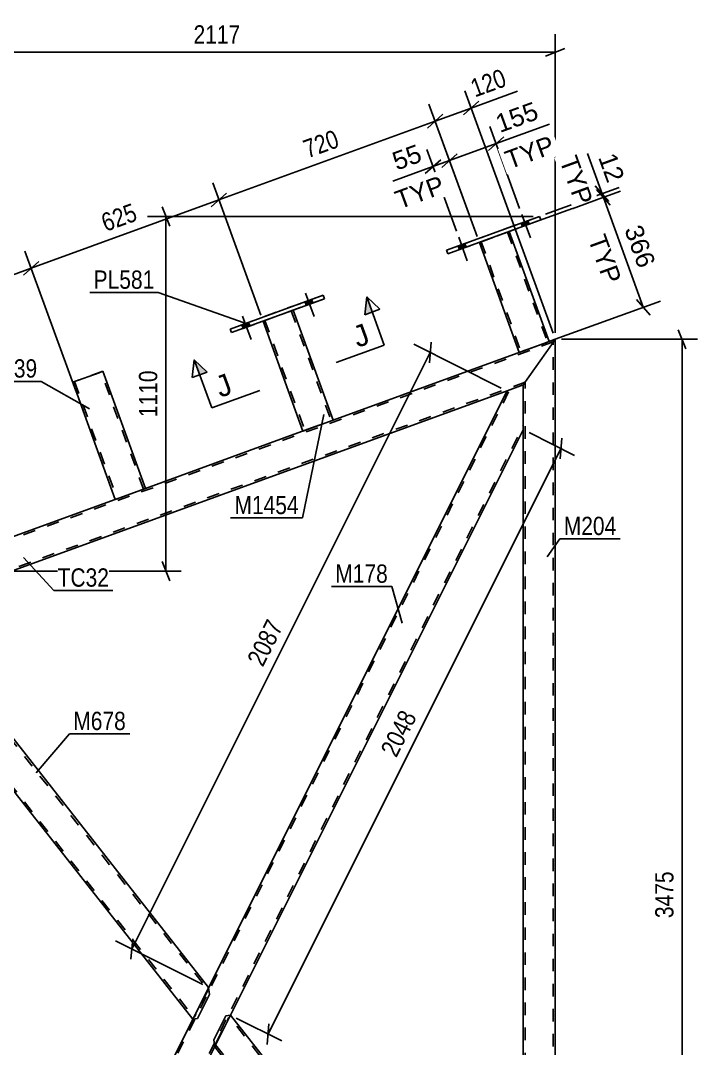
# Model space of a CAD drawing. Header units: millimetres. Extents: x -136 to 1053, y -541 to 300.
# Drawn here: x 845.7 to 951.6, y -170.1 to -9.3 of the extents above; entities that cross this region are included whole.
import ezdxf

# ---------------------------------------------------------------- set-up
doc = ezdxf.new("R2010")
doc.units = ezdxf.units.MM
doc.linetypes.add('DXK_LINE_DOT2', pattern=[3.9198, 1.9599, -1.9599])
doc.styles.add('Arial', font='arial.ttf', dxfattribs={"height": 0.2})
doc.styles.add('Arial Narrow', font='ARIALN.TTF', dxfattribs={"height": 0.2})

# ---------------------------------------------------------------- blocks, each defined once
blk = doc.blocks.new('Part-335479020-2932 - 2856')
at = {"color": 2, "linetype": 'Continuous'}
for p, q in [((875.93, -168.71), (877.81, -164.96)), ((924.32, -223.11), (878.52, -164.88)), ((922.09, -228.36), (876.05, -169.83)), ((924.92, -224.85), (924.32, -223.11)), ((924.92, -227.33), (924.92, -224.85)), ((924.53, -227.47), (924.92, -227.33))]:
    blk.add_line(p, q, dxfattribs=at)
at = {"color": 7, "linetype": 'DXK_LINE_DOT2'}
for p, q in [((876.28, -169.15), (878.16, -165.4)), ((878.52, -164.88), (877.81, -164.96)), ((878.16, -165.4), (878.23, -165.3)), ((878.28, -165.25), (878.23, -165.3)), ((878.3, -165.23), (878.28, -165.25)), ((878.28, -165.25), (878.3, -165.23)), ((878.3, -165.23), (878.34, -165.18)), ((878.34, -165.18), (878.37, -165.18)), ((878.34, -165.18), (878.37, -165.18)), ((878.37, -165.18), (878.52, -164.88)), ((924.32, -223.6), (878.37, -165.18)), ((875.93, -168.71), (876.05, -169.83)), ((876.05, -169.83), (876.19, -169.53)), ((876.19, -169.49), (876.21, -169.41)), ((876.19, -169.49), (876.19, -169.53)), ((876.19, -169.53), (876.19, -169.49)), ((876.19, -169.53), (922.39, -228.25)), ((876.21, -169.41), (876.22, -169.38)), ((876.21, -169.41), (876.22, -169.38)), ((876.22, -169.38), (876.23, -169.28)), ((876.23, -169.28), (876.28, -169.15)), ((924.32, -223.6), (924.32, -223.11)), ((924.35, -223.66), (924.32, -223.6)), ((924.37, -223.79), (924.35, -223.66)), ((924.37, -223.84), (924.37, -223.79)), ((924.37, -223.84), (924.37, -223.79)), ((924.4, -224), (924.37, -223.84)), ((924.42, -224.2), (924.4, -224)), ((924.42, -227.35), (924.42, -224.2)), ((924.12, -227.62), (922.09, -228.36)), ((923.99, -226.87), (923.69, -227.14)), ((924.12, -227.62), (923.69, -227.14)), ((924.53, -227.47), (923.99, -226.87))]:
    blk.add_line(p, q, dxfattribs=at)
blk = doc.blocks.new('Part-335479020-2937 - 2856')
at = {"color": 2, "linetype": 'Continuous'}
for p, q in [((827.89, -254.93), (921.78, -67.22)), ((921.78, -67.22), (924.32, -66.3)), ((924.32, -66.3), (924.32, -73.31)), ((830, -261.88), (924.32, -73.31))]:
    blk.add_line(p, q, dxfattribs=at)
at = {"color": 7, "linetype": 'DXK_LINE_DOT2'}
for p, q in [((828.22, -254.93), (922.19, -67.07)), ((829.59, -262.03), (924.32, -72.64))]:
    blk.add_line(p, q, dxfattribs=at)
blk = doc.blocks.new('Part-335479020-2952 - 2856')
at = {"color": 2, "linetype": 'Continuous'}
for p, q in [((929.32, -59.16), (928.72, -60.01)), ((929.32, -232.82), (929.32, -59.16)), ((928.72, -60.01), (924.32, -66.3)), ((924.32, -223.11), (924.32, -73.31))]:
    blk.add_line(p, q, dxfattribs=at)
at = {"color": 7, "linetype": 'DXK_LINE_DOT2'}
for p, q in [((929.32, -59.16), (929.15, -59.41)), ((929.02, -232.49), (929.02, -59.58)), ((924.62, -227.58), (924.62, -65.87)), ((924.32, -66.3), (924.32, -73.31))]:
    blk.add_line(p, q, dxfattribs=at)
blk = doc.blocks.new('Part-335479020-9820 - 2856')
at = {"color": 7, "linetype": 'DXK_LINE_DOT2'}
for p, q in [((917.45, -44), (922.14, -42.3)), ((922.14, -42.3), (917.45, -44)), ((921.86, -42.4), (921.86, -42.4)), ((921.86, -42.4), (928.11, -59.6)), ((922.14, -42.3), (922.14, -42.3)), ((917.45, -44), (917.45, -44)), ((917.45, -44), (917.45, -44.01)), ((917.45, -44), (917.45, -44.01)), ((917.73, -43.9), (917.73, -43.9)), ((917.73, -43.9), (923.97, -61.1)), ((928.39, -59.5), (923.69, -61.2)), ((923.97, -61.1), (924, -61.09)), ((928.04, -59.62), (927.83, -59.7)), ((923.69, -61.2), (923.69, -61.2))]:
    blk.add_line(p, q, dxfattribs=at)
at = {"color": 2, "linetype": 'Continuous'}
for p, q in [((922.14, -42.3), (928.39, -59.5)), ((917.45, -44.01), (923.69, -61.2)), ((924.26, -61), (923.69, -61.2)), ((927.83, -59.7), (924.26, -61)), ((928.23, -59.56), (927.83, -59.7)), ((928.35, -59.51), (928.23, -59.56)), ((928.39, -59.5), (928.35, -59.51))]:
    blk.add_line(p, q, dxfattribs=at)
blk = doc.blocks.new('Part-335479020-2967 - 2856')
at = {"color": 2, "linetype": 'Continuous'}
for p, q in [((929.32, -59.16), (928.39, -59.5)), ((929.15, -59.41), (928.72, -60.01)), ((929.32, -59.16), (929.15, -59.41)), ((926.23, -60.28), (894.56, -71.81)), ((928.72, -60.01), (924.32, -66.3)), ((921.78, -67.22), (829.32, -100.87)), ((892.35, -72.61), (865.2, -82.5)), ((861.06, -84), (828.87, -95.72))]:
    blk.add_line(p, q, dxfattribs=at)
at = {"color": 7, "linetype": 'DXK_LINE_DOT2'}
for p, q in [((929.15, -59.41), (929.32, -59.16)), ((929.02, -59.58), (828.85, -96.04)), ((928.39, -59.5), (926.23, -60.28)), ((924.62, -65.87), (829.32, -100.55)), ((924.32, -66.3), (921.78, -67.22)), ((894.56, -71.81), (892.35, -72.61)), ((865.2, -82.5), (861.06, -84)), ((828.87, -95.72), (828.51, -95.85)), ((828.59, -95.87), (828.51, -95.85)), ((828.59, -95.87), (828.72, -95.96)), ((828.72, -95.96), (828.97, -96.12)), ((828.97, -96.12), (828.94, -96.1)), ((829.08, -96.28), (828.97, -96.12)), ((829.23, -96.51), (829.08, -96.28)), ((829.08, -96.28), (829.23, -96.51)), ((829.23, -96.51), (829.08, -96.28)), ((829.08, -96.28), (829.23, -96.51)), ((829.32, -96.97), (829.23, -96.51)), ((829.23, -96.51), (829.32, -96.97)), ((829.32, -96.97), (829.23, -96.51)), ((829.23, -96.51), (829.32, -96.97)), ((829.32, -96.97), (829.32, -100.87))]:
    blk.add_line(p, q, dxfattribs=at)
blk = doc.blocks.new('Part-335479020-3032 - 2856')
at = {"color": 2, "linetype": 'Continuous'}
for p, q in [((829.32, -102.35), (875.1, -160.54)), ((829.32, -109.83), (829.32, -109.23)), ((829.32, -110.43), (829.32, -109.83)), ((872.63, -165.48), (829.32, -110.43)), ((873.34, -165.41), (875.21, -161.65))]:
    blk.add_line(p, q, dxfattribs=at)
at = {"color": 7, "linetype": 'DXK_LINE_DOT2'}
for p, q in [((829.32, -109.23), (829.32, -102.35)), ((829.32, -102.83), (874.95, -160.84)), ((829.32, -109.83), (829.32, -109.46)), ((829.32, -109.95), (872.78, -165.19)), ((874.95, -160.84), (875.1, -160.54)), ((875.1, -160.54), (875.21, -161.65)), ((874.87, -161.21), (872.99, -164.97)), ((874.91, -161.09), (874.87, -161.21)), ((874.91, -161.09), (874.93, -160.99)), ((874.93, -160.99), (874.94, -160.96)), ((874.93, -160.99), (874.94, -160.96)), ((874.96, -160.88), (874.94, -160.96)), ((874.95, -160.84), (874.96, -160.88)), ((874.95, -160.84), (874.96, -160.88)), ((872.63, -165.48), (872.78, -165.19)), ((873.34, -165.41), (872.63, -165.48)), ((872.78, -165.19), (872.8, -165.18)), ((872.8, -165.18), (872.78, -165.19)), ((872.8, -165.18), (872.85, -165.14)), ((872.85, -165.14), (872.86, -165.11)), ((872.85, -165.14), (872.86, -165.11)), ((872.86, -165.11), (872.92, -165.07)), ((872.99, -164.97), (872.92, -165.07))]:
    blk.add_line(p, q, dxfattribs=at)
blk = doc.blocks.new('Part-335479020-9817 - 2856')
at = {"color": 2, "linetype": 'Continuous'}
for p, q in [((878.48, -57.55), (893.04, -52.25)), ((893.25, -52.81), (878.68, -58.11)), ((893.04, -52.25), (893.04, -52.25)), ((893.04, -52.25), (893.25, -52.81)), ((878.48, -57.55), (878.48, -57.55)), ((878.48, -57.55), (878.68, -58.11))]:
    blk.add_line(p, q, dxfattribs=at)
at = {"color": 7, "linetype": 'DXK_LINE_DOT2'}
for p, q in [((893.04, -52.25), (878.48, -57.55)), ((893.25, -52.81), (878.68, -58.11))]:
    blk.add_line(p, q, dxfattribs=at)
blk = doc.blocks.new('Part-335479020-9824 - 2856')
at = {"color": 7, "linetype": 'DXK_LINE_DOT2'}
for p, q in [((858.54, -64.17), (853.84, -65.88)), ((858.08, -64.34), (858.18, -64.3)), ((858.18, -64.3), (858.19, -64.3)), ((858.19, -64.3), (858.24, -64.28)), ((858.26, -64.27), (858.24, -64.28)), ((858.26, -64.27), (858.26, -64.27)), ((864.92, -82.6), (858.26, -64.27)), ((854.12, -65.78), (854.12, -65.78)), ((854.12, -65.78), (860.78, -84.1)), ((865.2, -82.5), (860.5, -84.2)), ((864.85, -82.62), (864.63, -82.7)), ((860.78, -84.1), (860.8, -84.09))]:
    blk.add_line(p, q, dxfattribs=at)
at = {"color": 2, "linetype": 'Continuous'}
for p, q in [((857.98, -64.38), (858.54, -64.17)), ((858.54, -64.17), (858.54, -64.17)), ((858.54, -64.17), (865.2, -82.5)), ((857.98, -64.38), (853.84, -65.88)), ((853.84, -65.88), (853.84, -65.88)), ((853.84, -65.88), (860.5, -84.2)), ((861.06, -84), (864.63, -82.7)), ((865.03, -82.56), (864.63, -82.7)), ((865.15, -82.51), (865.03, -82.56)), ((865.2, -82.5), (865.15, -82.51)), ((861.06, -84), (860.5, -84.2))]:
    blk.add_line(p, q, dxfattribs=at)
blk = doc.blocks.new('Part-335479020-9816 - 2856')
at = {"color": 7, "linetype": 'DXK_LINE_DOT2'}
for p, q in [((883.62, -56.31), (888.32, -54.61)), ((888.32, -54.61), (883.62, -56.31)), ((888.32, -54.61), (888.32, -54.61)), ((883.9, -56.21), (883.9, -56.21)), ((883.9, -56.21), (890.15, -73.41)), ((888.03, -54.71), (888.03, -54.71)), ((888.03, -54.71), (894.28, -71.91)), ((883.62, -56.31), (883.62, -56.31)), ((883.62, -56.31), (883.62, -56.32)), ((883.62, -56.31), (883.62, -56.32)), ((894.56, -71.81), (889.86, -73.52)), ((894.22, -71.94), (894, -72.01)), ((889.86, -73.52), (889.86, -73.52)), ((890.15, -73.41), (890.17, -73.41))]:
    blk.add_line(p, q, dxfattribs=at)
at = {"color": 2, "linetype": 'Continuous'}
for p, q in [((888.32, -54.61), (894.56, -71.81)), ((883.62, -56.32), (889.86, -73.52)), ((894, -72.01), (890.43, -73.31)), ((894.4, -71.87), (894, -72.01)), ((894.52, -71.83), (894.4, -71.87)), ((894.56, -71.81), (894.52, -71.83)), ((890.43, -73.31), (889.86, -73.52))]:
    blk.add_line(p, q, dxfattribs=at)
blk = doc.blocks.new('Part-335479020-9821 - 2856')
at = {"color": 2, "linetype": 'Continuous'}
for p, q in [((912.31, -45.24), (926.87, -39.94)), ((926.87, -39.94), (926.87, -39.94)), ((926.87, -39.94), (927.08, -40.5)), ((927.08, -40.5), (912.51, -45.8)), ((912.31, -45.24), (912.31, -45.24)), ((912.31, -45.24), (912.51, -45.8))]:
    blk.add_line(p, q, dxfattribs=at)
at = {"color": 7, "linetype": 'DXK_LINE_DOT2'}
for p, q in [((926.87, -39.94), (912.31, -45.24)), ((927.08, -40.5), (912.51, -45.8))]:
    blk.add_line(p, q, dxfattribs=at)
blk = doc.blocks.new('Bolt-335479020-9828 - 2856')
at = {"linetype": 'Continuous'}
for points in [[(891.21, -52.92), (890.18, -53.29), (890.38, -53.86), (891.42, -53.48)], [(881.35, -56.51), (880.31, -56.88), (880.52, -57.45), (881.55, -57.07)]]:
    blk.add_hatch(color=1, dxfattribs=at).paths.add_polyline_path(points)
at = {"color": 1, "linetype": 'Continuous'}
for p, q in [((890.27, -51.93), (891.6, -55.59)), ((891.21, -52.92), (891.42, -53.48)), ((890.18, -53.29), (890.38, -53.86)), ((880.4, -55.52), (881.74, -59.19)), ((880.31, -56.88), (880.52, -57.45)), ((881.35, -56.51), (881.55, -57.07))]:
    blk.add_line(p, q, dxfattribs=at)
blk = doc.blocks.new('Bolt-335479020-9829 - 2856')
at = {"linetype": 'Continuous'}
for points in [[(891.21, -52.92), (890.18, -53.29), (890.38, -53.86), (891.42, -53.48)], [(881.35, -56.51), (880.31, -56.88), (880.52, -57.45), (881.55, -57.07)]]:
    blk.add_hatch(color=1, dxfattribs=at).paths.add_polyline_path(points)
at = {"color": 1, "linetype": 'Continuous'}
for p, q in [((890.27, -51.93), (891.6, -55.59)), ((891.21, -52.92), (891.42, -53.48)), ((890.18, -53.29), (890.38, -53.86)), ((880.4, -55.52), (881.74, -59.19)), ((880.31, -56.88), (880.52, -57.45)), ((881.35, -56.51), (881.55, -57.07))]:
    blk.add_line(p, q, dxfattribs=at)
blk = doc.blocks.new('Bolt-335479020-9832 - 2856')
at = {"linetype": 'Continuous'}
for points in [[(925.04, -40.6), (924.01, -40.98), (924.21, -41.54), (925.25, -41.17)], [(915.17, -44.19), (914.14, -44.57), (914.35, -45.13), (915.38, -44.76)]]:
    blk.add_hatch(color=1, dxfattribs=at).paths.add_polyline_path(points)
at = {"color": 1, "linetype": 'Continuous'}
for p, q in [((924.1, -39.62), (925.43, -43.28)), ((924.01, -40.98), (924.21, -41.54)), ((925.04, -40.6), (925.25, -41.17)), ((914.23, -43.21), (915.56, -46.87)), ((914.14, -44.57), (914.35, -45.13)), ((915.17, -44.19), (915.38, -44.76))]:
    blk.add_line(p, q, dxfattribs=at)
blk = doc.blocks.new('Bolt-335479020-9833 - 2856')
at = {"linetype": 'Continuous'}
for points in [[(925.04, -40.6), (924.01, -40.98), (924.21, -41.54), (925.25, -41.17)], [(915.17, -44.19), (914.14, -44.57), (914.35, -45.13), (915.38, -44.76)]]:
    blk.add_hatch(color=1, dxfattribs=at).paths.add_polyline_path(points)
at = {"color": 1, "linetype": 'Continuous'}
for p, q in [((924.1, -39.62), (925.43, -43.28)), ((924.01, -40.98), (924.21, -41.54)), ((925.04, -40.6), (925.25, -41.17)), ((914.23, -43.21), (915.56, -46.87)), ((914.14, -44.57), (914.35, -45.13)), ((915.17, -44.19), (915.38, -44.76))]:
    blk.add_line(p, q, dxfattribs=at)
blk = doc.blocks.new('StraightDimension-335479020-3170 - 2856')
at = {"color": 7, "linetype": 'Continuous'}
for p, q in [((925.22, -73.76), (932.36, -77.33)), ((930.08, -77.87), (930.34, -74.65)), ((884.41, -167.83), (930.21, -76.26)), ((879.41, -165.33), (886.55, -168.9)), ((884.54, -166.22), (884.27, -169.44))]:
    blk.add_line(p, q, dxfattribs=at)
at = {"color": 0}
blk.add_wipeout([(908.54, -117.9), (904.78, -116.02), (900.98, -123.64), (904.73, -125.51)], dxfattribs=at)
at = {"color": 3, "style": 'Arial Narrow'}
blk.add_text('2048', height=2.863, rotation=63.4264, dxfattribs=at).set_placement((904.46, -124.71))
blk = doc.blocks.new('StraightDimension-335479020-15162 - 2856')
at = {"color": 7, "linetype": 'Continuous'}
for p, q in [((928.98, -58.22), (915.19, -20.32)), ((917.1, -43.06), (909.57, -22.36)), ((917.37, -21.92), (914.96, -24.07)), ((909.34, -26.12), (911.75, -23.96)), ((910.54, -25.04), (916.16, -23))]:
    blk.add_line(p, q, dxfattribs=at)
at = {"color": 0}
blk.add_wipeout([(922.68, -19.82), (921.24, -15.88), (914.96, -18.16), (916.4, -22.11)], dxfattribs=at)
at = {"color": 7, "linetype": 'Continuous'}
blk.add_line((916.16, -23), (923.43, -20.35), dxfattribs=at)
blk.add_line((916.16, -23), (923.43, -20.35), dxfattribs=at)
at = {"color": 3, "style": 'Arial Narrow'}
blk.add_text('120', height=2.863, rotation=20.002, dxfattribs=at).set_placement((916.76, -21.34))
blk = doc.blocks.new('StraightDimension-335479020-3091 - 2856')
at = {"color": 7, "linetype": 'Continuous'}
for p, q in [((823.47, -96.68), (823.47, -11.41)), ((929.32, -58.16), (929.32, -11.41)), ((824.97, -13.66), (821.97, -14.86)), ((823.47, -14.26), (929.32, -14.26)), ((927.82, -14.86), (930.82, -13.66))]:
    blk.add_line(p, q, dxfattribs=at)
at = {"color": 0}
blk.add_wipeout([(880.65, -13.51), (880.65, -9.31), (872.14, -9.31), (872.14, -13.51)], dxfattribs=at)
at = {"color": 3, "style": 'Arial Narrow'}
blk.add_text('2117', height=2.863, dxfattribs=at).set_placement((872.74, -12.91))
blk = doc.blocks.new('StraightDimension-335479020-15124 - 2856')
at = {"color": 7, "linetype": 'Continuous'}
for p, q in [((935.57, -35.18), (937.72, -37.59)), ((923.08, -41.95), (939.53, -35.98)), ((927.81, -39.59), (939.32, -35.41)), ((937.92, -38.16), (935.77, -35.75)), ((936.64, -36.39), (936.85, -36.96))]:
    blk.add_line(p, q, dxfattribs=at)
at = {"color": 0}
blk.add_wipeout([(937.17, -35.64), (941.12, -34.2), (939.19, -28.9), (935.24, -30.33)], dxfattribs=at)
at = {"color": 7, "linetype": 'Continuous'}
blk.add_line((936.64, -36.39), (934.36, -30.09), dxfattribs=at)
at = {"color": 0, "linetype": 'Continuous'}
blk.add_wipeout([(932.24, -39.2), (936.18, -37.77), (933.12, -29.33), (929.17, -30.76)], dxfattribs=at)
at = {"color": 7, "linetype": 'Continuous'}
blk.add_line((936.64, -36.39), (934.36, -30.09), dxfattribs=at)
at = {"color": 3, "linetype": 'Continuous', "style": 'Arial'}
blk.add_text('TYP', height=2.865, rotation=-70.0384, dxfattribs=at).set_placement((929.94, -31.12))
at = {"color": 3, "style": 'Arial'}
blk.add_text('12', height=2.865, rotation=-70.0384, dxfattribs=at).set_placement((936.01, -30.69))
blk = doc.blocks.new('StraightDimension-335479020-3302 - 2856')
at = {"color": 7, "linetype": 'Continuous'}
for p, q in [((949.77, -60.66), (948.57, -57.66)), ((930.32, -59.16), (951.57, -59.16)), ((949.17, -232.92), (949.17, -59.16))]:
    blk.add_line(p, q, dxfattribs=at)
at = {"color": 0}
blk.add_wipeout([(948.42, -141.78), (944.22, -141.78), (944.22, -150.29), (948.42, -150.29)], dxfattribs=at)
at = {"color": 3, "style": 'Arial Narrow'}
blk.add_text('3475', height=2.863, rotation=90.0002, dxfattribs=at).set_placement((947.82, -149.69))
blk = doc.blocks.new('StraightDimension-335479020-3379 - 2856')
at = {"color": 7, "linetype": 'Continuous'}
for p, q in [((920.88, -66.78), (907.22, -59.94)), ((909.63, -62.82), (909.9, -59.6)), ((863.09, -154.53), (909.77, -61.21)), ((874.21, -160.09), (860.54, -153.26)), ((863.22, -152.92), (862.95, -156.14))]:
    blk.add_line(p, q, dxfattribs=at)
at = {"color": 0}
blk.add_wipeout([(887.66, -103.73), (883.9, -101.85), (880.1, -109.46), (883.85, -111.34)], dxfattribs=at)
at = {"color": 3, "style": 'Arial Narrow'}
blk.add_text('2087', height=2.863, rotation=63.4264, dxfattribs=at).set_placement((883.58, -110.54))
blk = doc.blocks.new('StraightDimension-335479020-15026 - 2856')
at = {"color": 7, "linetype": 'Continuous'}
for p, q in [((869.01, -41.44), (867.81, -38.44)), ((925.87, -39.94), (865.56, -39.94)), ((868.41, -95.43), (868.41, -39.94)), ((867.81, -93.93), (869.01, -96.93)), ((826.96, -95.43), (870.81, -95.43))]:
    blk.add_line(p, q, dxfattribs=at)
at = {"color": 0}
blk.add_wipeout([(867.66, -63.43), (863.46, -63.43), (863.46, -71.94), (867.66, -71.94)], dxfattribs=at)
at = {"color": 3, "style": 'Arial Narrow'}
blk.add_text('1110', height=2.863, rotation=90.0002, dxfattribs=at).set_placement((867.06, -71.34))
blk = doc.blocks.new('StraightDimension-335479020-15123 - 2856')
at = {"color": 7, "linetype": 'Continuous'}
for p, q in [((923.08, -41.95), (939.53, -35.98)), ((937.92, -38.16), (935.77, -35.75)), ((936.85, -36.96), (943.09, -54.16)), ((942.02, -52.95), (944.17, -55.36)), ((929.33, -59.15), (945.77, -53.18))]:
    blk.add_line(p, q, dxfattribs=at)
at = {"color": 0}
blk.add_wipeout([(942.02, -49), (945.97, -47.56), (943.28, -40.17), (939.33, -41.6)], dxfattribs=at)
at = {"color": 0, "linetype": 'Continuous'}
blk.add_wipeout([(936.71, -51.51), (940.66, -50.08), (937.59, -41.64), (933.65, -43.08)], dxfattribs=at)
at = {"color": 3, "style": 'Arial'}
blk.add_text('366', height=2.865, rotation=-70.0384, dxfattribs=at).set_placement((940.1, -41.96))
at = {"color": 3, "linetype": 'Continuous', "style": 'Arial'}
blk.add_text('TYP', height=2.865, rotation=-70.0384, dxfattribs=at).set_placement((934.41, -43.44))
blk = doc.blocks.new('StraightDimension-335479020-15146 - 2856')
at = {"color": 7, "linetype": 'Continuous'}
for p, q in [((923.75, -38.68), (919.09, -25.88)), ((917.1, -43.07), (911.81, -28.53)), ((912.79, -31.21), (920.07, -28.56)), ((921.27, -27.48), (918.87, -29.63)), ((911.58, -32.29), (913.99, -30.13))]:
    blk.add_line(p, q, dxfattribs=at)
at = {"color": 0}
blk.add_wipeout([(927.7, -24.98), (926.27, -21.03), (918.87, -23.73), (920.31, -27.67)], dxfattribs=at)
at = {"color": 7, "linetype": 'Continuous'}
blk.add_line((920.07, -28.56), (928.45, -25.51), dxfattribs=at)
at = {"color": 0, "linetype": 'Continuous'}
blk.add_wipeout([(930.22, -30.29), (928.79, -26.34), (920.35, -29.41), (921.79, -33.36)], dxfattribs=at)
at = {"color": 7, "linetype": 'Continuous'}
blk.add_line((920.07, -28.56), (928.45, -25.51), dxfattribs=at)
at = {"color": 3, "style": 'Arial'}
blk.add_text('155', height=2.865, rotation=20.0077, dxfattribs=at).set_placement((920.66, -26.9))
at = {"color": 3, "linetype": 'Continuous', "style": 'Arial'}
blk.add_text('TYP', height=2.865, rotation=20.0077, dxfattribs=at).set_placement((922.15, -32.59))
blk = doc.blocks.new('StraightDimension-335479020-15147 - 2856')
at = {"color": 7, "linetype": 'Continuous'}
for p, q in [((917.1, -43.07), (911.81, -28.53)), ((913.89, -42.27), (909.23, -29.47)), ((913.99, -30.13), (911.58, -32.29)), ((909, -33.23), (911.41, -31.07)), ((910.2, -32.15), (912.79, -31.21))]:
    blk.add_line(p, q, dxfattribs=at)
at = {"color": 0}
blk.add_wipeout([(909.45, -31.62), (908.02, -27.68), (902.71, -29.61), (904.15, -33.56)], dxfattribs=at)
at = {"color": 7, "linetype": 'Continuous'}
blk.add_line((910.2, -32.15), (903.91, -34.44), dxfattribs=at)
at = {"color": 0, "linetype": 'Continuous'}
blk.add_wipeout([(913.02, -36.55), (911.58, -32.61), (903.15, -35.68), (904.58, -39.62)], dxfattribs=at)
at = {"color": 7, "linetype": 'Continuous'}
blk.add_line((910.2, -32.15), (903.91, -34.44), dxfattribs=at)
at = {"color": 3, "style": 'Arial'}
blk.add_text('55', height=2.865, rotation=20.0077, dxfattribs=at).set_placement((904.51, -32.79))
at = {"color": 3, "linetype": 'Continuous', "style": 'Arial'}
blk.add_text('TYP', height=2.865, rotation=20.0077, dxfattribs=at).set_placement((904.94, -38.85))
blk = doc.blocks.new('StraightDimension-335479020-15163 - 2856')
at = {"color": 7, "linetype": 'Continuous'}
for p, q in [((917.1, -43.06), (909.57, -22.36)), ((909.34, -26.12), (911.75, -23.96)), ((876.71, -37.35), (910.54, -25.04)), ((883.27, -55.37), (875.74, -34.68)), ((877.92, -36.28), (875.51, -38.43))]:
    blk.add_line(p, q, dxfattribs=at)
at = {"color": 0}
blk.add_wipeout([(896.51, -29.35), (895.08, -25.4), (888.8, -27.69), (890.23, -31.64)], dxfattribs=at)
at = {"color": 3, "style": 'Arial Narrow'}
blk.add_text('720', height=2.863, rotation=20.002, dxfattribs=at).set_placement((890.59, -30.87))
blk = doc.blocks.new('StraightDimension-335479020-15164 - 2856')
at = {"color": 7, "linetype": 'Continuous'}
for p, q in [((883.27, -55.37), (875.74, -34.68)), ((875.51, -38.43), (877.92, -36.28)), ((847.35, -48.04), (876.71, -37.35)), ((854.33, -67.22), (846.37, -45.36)), ((848.55, -46.97), (846.14, -49.12))]:
    blk.add_line(p, q, dxfattribs=at)
at = {"color": 0}
blk.add_wipeout([(864.92, -40.85), (863.48, -36.9), (857.2, -39.19), (858.63, -43.14)], dxfattribs=at)
at = {"color": 3, "style": 'Arial Narrow'}
blk.add_text('625', height=2.863, rotation=20.002, dxfattribs=at).set_placement((858.99, -42.37))
blk = doc.blocks.new('StraightDimension-335479020-15165 - 2856')
at = {"color": 7, "linetype": 'Continuous'}
for p, q in [((854.33, -67.22), (846.37, -45.36)), ((815.73, -59.55), (847.35, -48.04)), ((846.14, -49.12), (848.55, -46.97)), ((828.55, -94.77), (814.76, -56.87)), ((816.93, -58.47), (814.53, -60.63))]:
    blk.add_line(p, q, dxfattribs=at)
at = {"color": 0}
blk.add_wipeout([(834.42, -51.95), (832.99, -48), (826.71, -50.29), (828.14, -54.23)], dxfattribs=at)
at = {"color": 3, "style": 'Arial Narrow'}
blk.add_text('673', height=2.863, rotation=20.002, dxfattribs=at).set_placement((828.5, -53.47))
blk = doc.blocks.new('SectionMark-335479020-16802 - 2856')
at = {"linetype": 'Continuous'}
for points in [[(900.7, -54.89), (899.52, -55.32), (899.84, -52.54)], [(874.89, -64.29), (873.71, -64.71), (872.86, -62.36)]]:
    blk.add_hatch(color=6, dxfattribs=at).paths.add_polyline_path(points)
at = {"color": 6, "linetype": 'Continuous'}
for p, q in [((899.84, -52.54), (899.52, -55.32)), ((899.84, -52.54), (901.87, -54.46)), ((899.52, -55.32), (901.87, -54.46)), ((872.54, -65.14), (872.86, -62.36)), ((872.86, -62.36), (874.89, -64.29)), ((874.89, -64.29), (872.54, -65.14))]:
    blk.add_line(p, q, dxfattribs=at)
at = {"color": 0, "linetype": 'Continuous'}
for points in [[(900.59, -59.72), (899.39, -56.43), (897.2, -57.23), (898.4, -60.52)], [(879.09, -67.54), (877.89, -64.26), (875.7, -65.05), (876.9, -68.34)]]:
    blk.add_wipeout(points, dxfattribs=at)
at = {"color": 6, "linetype": 'Continuous'}
for p, q in [((902.58, -60.06), (899.84, -52.54)), ((902.58, -60.06), (895.06, -62.79)), ((875.59, -69.88), (872.86, -62.36)), ((875.59, -69.88), (883.11, -67.15))]:
    blk.add_line(p, q, dxfattribs=at)
at = {"color": 3, "linetype": 'Continuous', "style": 'Arial'}
for p in [(898.4, -60.52), (876.9, -68.34)]:
    blk.add_text('J', height=3.34, rotation=20.0077, dxfattribs=at).set_placement(p)
blk = doc.blocks.new('Mark-335479020-2933 - 2856')
at = {"color": 0}
blk.add_wipeout([(903.15, -97.24), (903.15, -94.24), (894.92, -94.24), (894.92, -97.24)], dxfattribs=at)
blk.add_wipeout([(903.15, -97.24), (903.15, -94.24), (894.92, -94.24), (894.92, -97.24)], dxfattribs=at)
at = {"color": 30, "linetype": 'Continuous'}
for p in [(894.32, -97.84), (905.37, -103.58)]:
    blk.add_line(p, (903.75, -97.84), dxfattribs=at)
at = {"color": 3, "style": 'Arial Narrow'}
blk.add_text('M178', height=2.863, dxfattribs=at).set_placement((894.92, -97.24))
blk = doc.blocks.new('Mark-335479020-15006 - 2856')
at = {"color": 0}
blk.add_wipeout([(862.16, -120.28), (862.16, -117.28), (853.93, -117.28), (853.93, -120.28)], dxfattribs=at)
blk.add_wipeout([(862.16, -120.28), (862.16, -117.28), (853.93, -117.28), (853.93, -120.28)], dxfattribs=at)
at = {"color": 30, "linetype": 'Continuous'}
for p, q in [((848.13, -126.98), (853.33, -120.88)), ((853.33, -120.88), (862.76, -120.88))]:
    blk.add_line(p, q, dxfattribs=at)
at = {"color": 3, "style": 'Arial Narrow'}
blk.add_text('M678', height=2.863, dxfattribs=at).set_placement((853.93, -120.28))
blk = doc.blocks.new('Mark-335479020-2948 - 2856')
at = {"color": 0}
blk.add_wipeout([(938.88, -89.78), (938.88, -86.78), (930.66, -86.78), (930.66, -89.78)], dxfattribs=at)
blk.add_wipeout([(938.88, -89.78), (938.88, -86.78), (930.66, -86.78), (930.66, -89.78)], dxfattribs=at)
at = {"color": 30, "linetype": 'Continuous'}
for p, q in [((928.04, -93.18), (930.06, -90.38)), ((930.06, -90.38), (939.48, -90.38))]:
    blk.add_line(p, q, dxfattribs=at)
at = {"color": 3, "style": 'Arial Narrow'}
blk.add_text('M204', height=2.863, dxfattribs=at).set_placement((930.66, -89.78))
blk = doc.blocks.new('Mark-335479020-2963 - 2856')
at = {"color": 0}
blk.add_wipeout([(859.52, -97.85), (859.52, -94.85), (851.48, -94.85), (851.48, -97.85)], dxfattribs=at)
blk.add_wipeout([(859.52, -97.85), (859.52, -94.85), (851.48, -94.85), (851.48, -97.85)], dxfattribs=at)
at = {"color": 30, "linetype": 'Continuous'}
for p, q in [((846.13, -93.29), (850.88, -98.45)), ((850.88, -98.45), (860.12, -98.45))]:
    blk.add_line(p, q, dxfattribs=at)
at = {"color": 3, "style": 'Arial Narrow'}
blk.add_text('TC32', height=2.863, dxfattribs=at).set_placement((851.48, -97.85))
blk = doc.blocks.new('Mark-335479020-15264 - 2856')
at = {"color": 0}
blk.add_wipeout([(848.31, -65.15), (848.31, -62.15), (838.25, -62.15), (838.25, -65.15)], dxfattribs=at)
blk.add_wipeout([(848.31, -65.15), (848.31, -62.15), (838.25, -62.15), (838.25, -65.15)], dxfattribs=at)
at = {"color": 30, "linetype": 'Continuous'}
for p in [(837.65, -65.75), (856.46, -70.06)]:
    blk.add_line(p, (848.91, -65.75), dxfattribs=at)
at = {"color": 3, "style": 'Arial Narrow'}
blk.add_text('M1439', height=2.863, dxfattribs=at).set_placement((838.25, -65.15))
blk = doc.blocks.new('Mark-335479020-15271 - 2856')
at = {"color": 0}
blk.add_wipeout([(889.19, -86.51), (889.19, -83.51), (879.14, -83.51), (879.14, -86.51)], dxfattribs=at)
blk.add_wipeout([(889.19, -86.51), (889.19, -83.51), (879.14, -83.51), (879.14, -86.51)], dxfattribs=at)
at = {"color": 30, "linetype": 'Continuous'}
for p in [(893.12, -70.91), (878.54, -87.11)]:
    blk.add_line(p, (889.79, -87.11), dxfattribs=at)
at = {"color": 3, "style": 'Arial Narrow'}
blk.add_text('M1454', height=2.863, dxfattribs=at).set_placement((879.14, -86.51))
blk = doc.blocks.new('Mark-335479020-15274 - 2856')
at = {"color": 0}
blk.add_wipeout([(866.61, -51.26), (866.61, -48.26), (857.11, -48.26), (857.11, -51.26)], dxfattribs=at)
blk.add_wipeout([(866.61, -51.26), (866.61, -48.26), (857.11, -48.26), (857.11, -51.26)], dxfattribs=at)
at = {"color": 30, "linetype": 'Continuous'}
for p in [(856.51, -51.86), (881.52, -56.9)]:
    blk.add_line(p, (867.21, -51.86), dxfattribs=at)
at = {"color": 3, "style": 'Arial Narrow'}
blk.add_text('PL581', height=2.863, dxfattribs=at).set_placement((857.11, -51.26))

msp = doc.modelspace()

# ---------------------------------------------------------------- block references
for name in ['Part-335479020-9821 - 2856', 'Bolt-335479020-9832 - 2856', 'Bolt-335479020-9833 - 2856', 'Part-335479020-9820 - 2856', 'Part-335479020-9817 - 2856', 'Bolt-335479020-9828 - 2856', 'Bolt-335479020-9829 - 2856', 'Part-335479020-9816 - 2856', 'Part-335479020-2967 - 2856', 'Part-335479020-2952 - 2856', 'Part-335479020-9824 - 2856', 'Part-335479020-2937 - 2856', 'Part-335479020-3032 - 2856', 'Part-335479020-2932 - 2856']:
    msp.add_blockref(name, (0, 0))

# ---------------------------------------------------------------- next in the draw order: block references
for name in ['StraightDimension-335479020-15162 - 2856', 'StraightDimension-335479020-3170 - 2856']:
    msp.add_blockref(name, (0, 0))

# ---------------------------------------------------------------- next in the draw order: block references
msp.add_blockref('StraightDimension-335479020-3091 - 2856', (0, 0))

# ---------------------------------------------------------------- next in the draw order: block references
for name in ['StraightDimension-335479020-15124 - 2856', 'StraightDimension-335479020-3302 - 2856', 'StraightDimension-335479020-3379 - 2856']:
    msp.add_blockref(name, (0, 0))

# ---------------------------------------------------------------- next in the draw order: block references
for name in ['StraightDimension-335479020-15026 - 2856', 'Mark-335479020-2948 - 2856', 'Mark-335479020-15006 - 2856']:
    msp.add_blockref(name, (0, 0))

# ---------------------------------------------------------------- next in the draw order: block references
for name in ['StraightDimension-335479020-15123 - 2856', 'Mark-335479020-15271 - 2856', 'Mark-335479020-2933 - 2856']:
    msp.add_blockref(name, (0, 0))

# ---------------------------------------------------------------- next in the draw order: block references
msp.add_blockref('StraightDimension-335479020-15146 - 2856', (0, 0))

# ---------------------------------------------------------------- next in the draw order: block references
msp.add_blockref('StraightDimension-335479020-15147 - 2856', (0, 0))

# ---------------------------------------------------------------- next in the draw order: block references
msp.add_blockref('StraightDimension-335479020-15163 - 2856', (0, 0))

# ---------------------------------------------------------------- next in the draw order: block references
msp.add_blockref('StraightDimension-335479020-15164 - 2856', (0, 0))

# ---------------------------------------------------------------- next in the draw order: block references
for name in ['StraightDimension-335479020-15165 - 2856', 'SectionMark-335479020-16802 - 2856']:
    msp.add_blockref(name, (0, 0))

# ---------------------------------------------------------------- next in the draw order: block references
for name in ['Mark-335479020-15274 - 2856', 'Mark-335479020-15264 - 2856', 'Mark-335479020-2963 - 2856']:
    msp.add_blockref(name, (0, 0))

doc.saveas('drawing.dxf')
